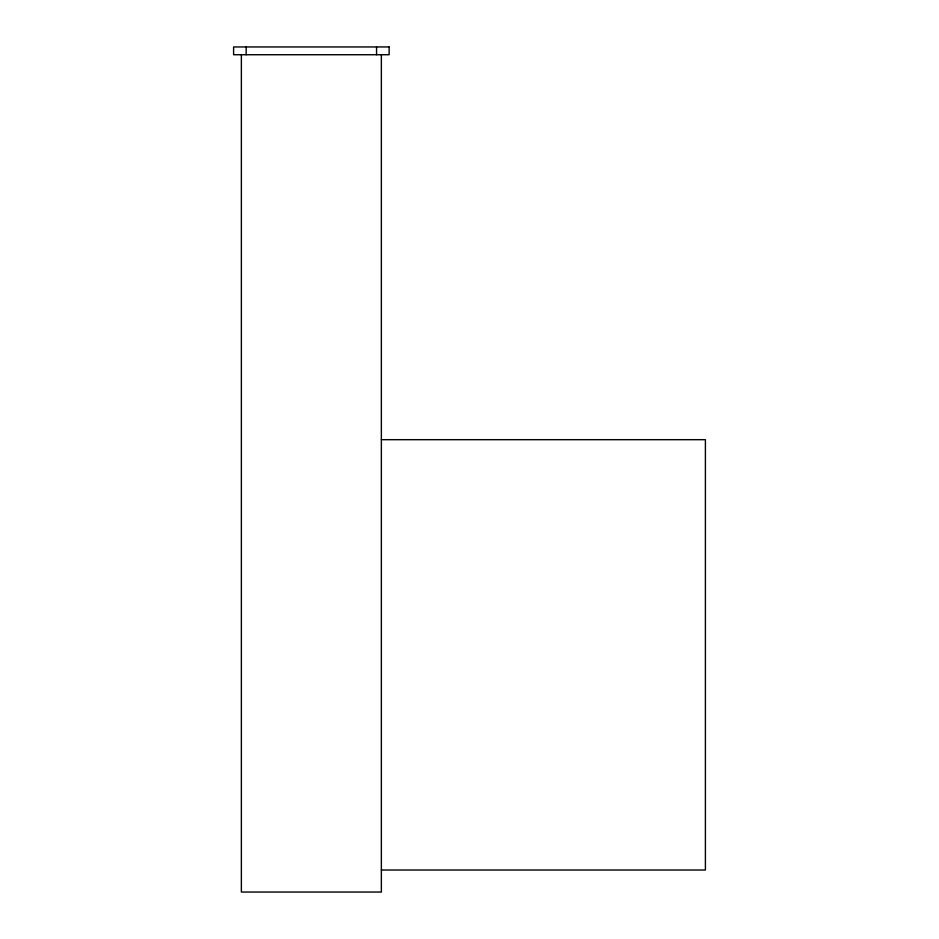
<?xml version="1.0" encoding="UTF-8"?>
<svg xmlns="http://www.w3.org/2000/svg" width="939" height="939" viewBox="0 0 939 939"><rect width="100%" height="100%" fill="white"/><g stroke="black" fill="none" stroke-linecap="round" stroke-linejoin="round"><path stroke-width="1.41" d="M381.363 439.687L705.4 439.687L705.4 870.019L381.363 870.019M381.363 54.732L381.363 892.05L241.37 892.05L241.37 54.732M376.562 46.95L376.562 54.732M246.171 46.95L246.171 54.732M389.133 46.95L233.6 46.95L233.6 54.732L389.133 54.732L389.133 46.95"/></g></svg>
